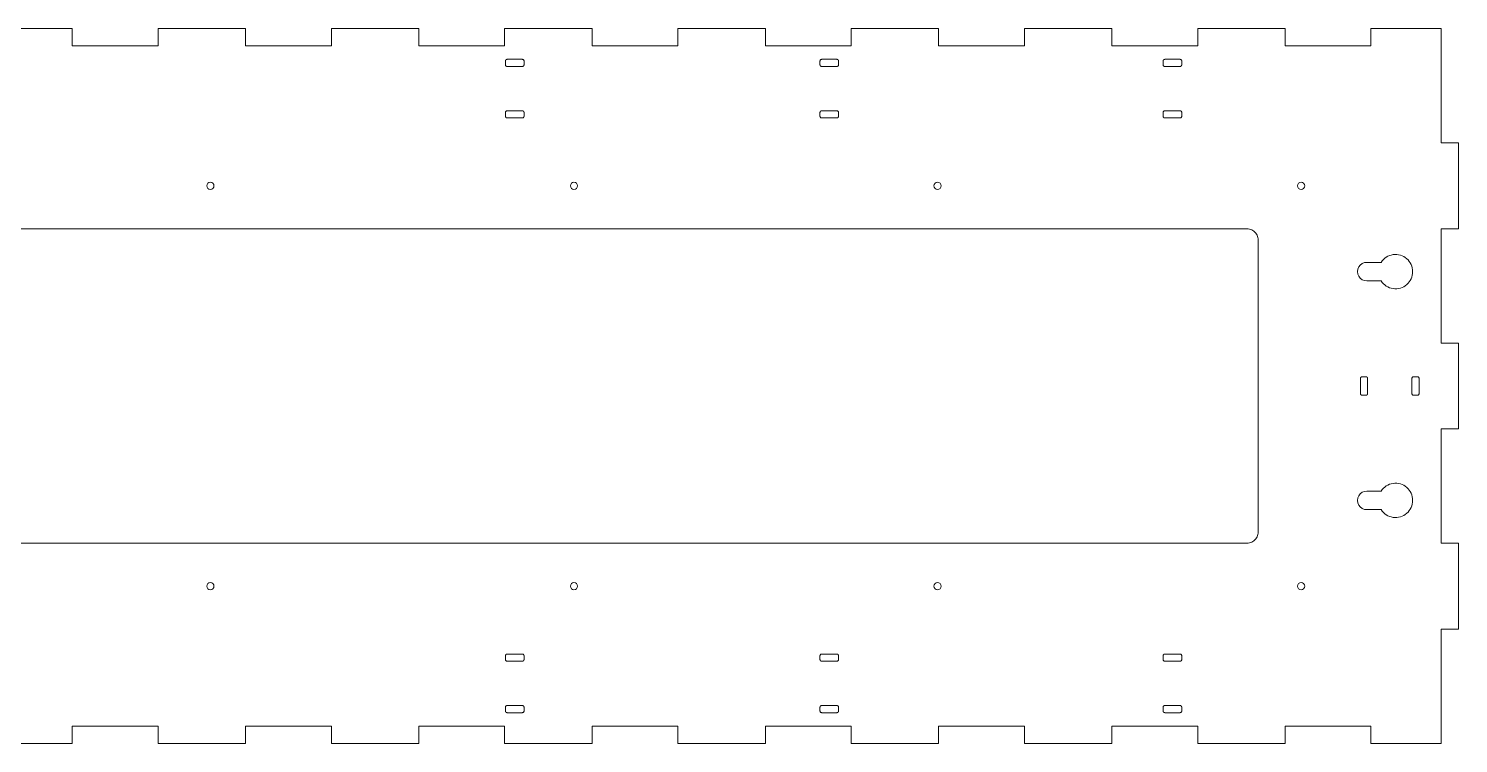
# Model space of a CAD drawing. Header units: millimetres. Extents: x 0 to 3016, y 0 to 1516.
# Drawn here: x 500 to 1000, y 0 to 250 of the extents above; entities that cross this region are included whole.
import ezdxf

# ---------------------------------------------------------------- set-up
doc = ezdxf.new("R2010")
doc.units = ezdxf.units.MM
doc.layers.add('CORTE', color=1, linetype='Continuous', lineweight=0)

msp = doc.modelspace()

# ---------------------------------------------------------------- linework, layer by layer
at = {"layer": 'CORTE'}
for points in [[(484.705882, 0), (515.294118, 0), (515.294118, 6), (545.294118, 6), (545.294118, 0), (575.882353, 0), (575.882353, 6), (605.882353, 6), (605.882353, 0), (636.470588, 0), (636.470588, 6), (666.470588, 6), (666.470588, 0), (697.058824, 0), (697.058824, 6), (727.058824, 6), (727.058824, 0), (757.647059, 0), (757.647059, 6), (787.647059, 6), (787.647059, 0), (818.235294, 0), (818.235294, 6), (848.235294, 6), (848.235294, 0), (878.823529, 0), (878.823529, 6), (908.823529, 6), (908.823529, 0), (939.411765, 0), (939.411765, 6), (969.411765, 6), (969.411765, 0), (994, 0), (994, 0), (994, 40), (1000, 40), (1000, 70), (994, 70), (994, 110), (1000, 110), (1000, 140), (994, 140), (994, 180), (1000, 180), (1000, 210), (994, 210), (994, 250), (969.411765, 250), (969.411765, 244), (939.411765, 244), (939.411765, 250), (908.823529, 250), (908.823529, 244), (878.823529, 244), (878.823529, 250), (848.235294, 250), (848.235294, 244), (818.235294, 244), (818.235294, 250), (787.647059, 250), (787.647059, 244), (757.647059, 244), (757.647059, 250), (727.058824, 250), (727.058824, 244), (697.058824, 244), (697.058824, 250), (666.470588, 250), (666.470588, 244), (636.470588, 244), (636.470588, 250), (605.882353, 250), (605.882353, 244), (575.882353, 244), (575.882353, 250), (545.294118, 250), (545.294118, 244), (515.294118, 244), (515.294118, 250), (484.705882, 250)], [(74, 70), (926, 70), (926.447858, 70.025151), (926.890084, 70.100288), (927.321116, 70.224467), (927.735535, 70.396125), (928.128128, 70.613103), (928.493959, 70.872674), (928.828427, 71.171573), (929.127326, 71.506041), (929.386897, 71.871872), (929.603875, 72.264465), (929.775533, 72.678884), (929.899712, 73.109916), (929.974849, 73.552142), (930, 74), (930, 176), (929.974849, 176.447858), (929.899712, 176.890084), (929.775533, 177.321116), (929.603875, 177.735535), (929.386897, 178.128128), (929.127326, 178.493959), (928.828427, 178.828427), (928.493959, 179.127326), (928.128128, 179.386897), (927.735535, 179.603875), (927.321116, 179.775533), (926.890084, 179.899712), (926.447858, 179.974849), (926, 180), (74, 180)]]:
    msp.add_lwpolyline(points, dxfattribs=at)
for points in [[(673.25, 238.65), (673.246227, 238.717179), (673.234957, 238.783513), (673.21633, 238.848167), (673.190581, 238.91033), (673.158035, 238.969219), (673.119099, 239.024094), (673.074264, 239.074264), (673.024094, 239.119099), (672.969219, 239.158035), (672.91033, 239.190581), (672.848167, 239.21633), (672.783513, 239.234957), (672.717179, 239.246227), (672.65, 239.25), (667.35, 239.25), (667.282821, 239.246227), (667.216487, 239.234957), (667.151833, 239.21633), (667.08967, 239.190581), (667.030781, 239.158035), (666.975906, 239.119099), (666.925736, 239.074264), (666.880901, 239.024094), (666.841965, 238.969219), (666.809419, 238.91033), (666.78367, 238.848167), (666.765043, 238.783513), (666.753773, 238.717179), (666.75, 238.65), (666.75, 237.35), (666.753773, 237.282821), (666.765043, 237.216487), (666.78367, 237.151833), (666.809419, 237.08967), (666.841965, 237.030781), (666.880901, 236.975906), (666.925736, 236.925736), (666.975906, 236.880901), (667.030781, 236.841965), (667.08967, 236.809419), (667.151833, 236.78367), (667.216487, 236.765043), (667.282821, 236.753773), (667.35, 236.75), (672.65, 236.75), (672.717179, 236.753773), (672.783513, 236.765043), (672.848167, 236.78367), (672.91033, 236.809419), (672.969219, 236.841965), (673.024094, 236.880901), (673.074264, 236.925736), (673.119099, 236.975906), (673.158035, 237.030781), (673.190581, 237.08967), (673.21633, 237.151833), (673.234957, 237.216487), (673.246227, 237.282821), (673.25, 237.35)], [(783.25, 238.65), (783.246227, 238.717179), (783.234957, 238.783513), (783.21633, 238.848167), (783.190581, 238.91033), (783.158035, 238.969219), (783.119099, 239.024094), (783.074264, 239.074264), (783.024094, 239.119099), (782.969219, 239.158035), (782.91033, 239.190581), (782.848167, 239.21633), (782.783513, 239.234957), (782.717179, 239.246227), (782.65, 239.25), (777.35, 239.25), (777.282821, 239.246227), (777.216487, 239.234957), (777.151833, 239.21633), (777.08967, 239.190581), (777.030781, 239.158035), (776.975906, 239.119099), (776.925736, 239.074264), (776.880901, 239.024094), (776.841965, 238.969219), (776.809419, 238.91033), (776.78367, 238.848167), (776.765043, 238.783513), (776.753773, 238.717179), (776.75, 238.65), (776.75, 237.35), (776.753773, 237.282821), (776.765043, 237.216487), (776.78367, 237.151833), (776.809419, 237.08967), (776.841965, 237.030781), (776.880901, 236.975906), (776.925736, 236.925736), (776.975906, 236.880901), (777.030781, 236.841965), (777.08967, 236.809419), (777.151833, 236.78367), (777.216487, 236.765043), (777.282821, 236.753773), (777.35, 236.75), (782.65, 236.75), (782.717179, 236.753773), (782.783513, 236.765043), (782.848167, 236.78367), (782.91033, 236.809419), (782.969219, 236.841965), (783.024094, 236.880901), (783.074264, 236.925736), (783.119099, 236.975906), (783.158035, 237.030781), (783.190581, 237.08967), (783.21633, 237.151833), (783.234957, 237.216487), (783.246227, 237.282821), (783.25, 237.35)], [(903.25, 238.65), (903.246227, 238.717179), (903.234957, 238.783513), (903.21633, 238.848167), (903.190581, 238.91033), (903.158035, 238.969219), (903.119099, 239.024094), (903.074264, 239.074264), (903.024094, 239.119099), (902.969219, 239.158035), (902.91033, 239.190581), (902.848167, 239.21633), (902.783513, 239.234957), (902.717179, 239.246227), (902.65, 239.25), (897.35, 239.25), (897.282821, 239.246227), (897.216487, 239.234957), (897.151833, 239.21633), (897.08967, 239.190581), (897.030781, 239.158035), (896.975906, 239.119099), (896.925736, 239.074264), (896.880901, 239.024094), (896.841965, 238.969219), (896.809419, 238.91033), (896.78367, 238.848167), (896.765043, 238.783513), (896.753773, 238.717179), (896.75, 238.65), (896.75, 237.35), (896.753773, 237.282821), (896.765043, 237.216487), (896.78367, 237.151833), (896.809419, 237.08967), (896.841965, 237.030781), (896.880901, 236.975906), (896.925736, 236.925736), (896.975906, 236.880901), (897.030781, 236.841965), (897.08967, 236.809419), (897.151833, 236.78367), (897.216487, 236.765043), (897.282821, 236.753773), (897.35, 236.75), (902.65, 236.75), (902.717179, 236.753773), (902.783513, 236.765043), (902.848167, 236.78367), (902.91033, 236.809419), (902.969219, 236.841965), (903.024094, 236.880901), (903.074264, 236.925736), (903.119099, 236.975906), (903.158035, 237.030781), (903.190581, 237.08967), (903.21633, 237.151833), (903.234957, 237.216487), (903.246227, 237.282821), (903.25, 237.35)], [(673.25, 220.65), (673.246227, 220.717179), (673.234957, 220.783513), (673.21633, 220.848167), (673.190581, 220.91033), (673.158035, 220.969219), (673.119099, 221.024094), (673.074264, 221.074264), (673.024094, 221.119099), (672.969219, 221.158035), (672.91033, 221.190581), (672.848167, 221.21633), (672.783513, 221.234957), (672.717179, 221.246227), (672.65, 221.25), (667.35, 221.25), (667.282821, 221.246227), (667.216487, 221.234957), (667.151833, 221.21633), (667.08967, 221.190581), (667.030781, 221.158035), (666.975906, 221.119099), (666.925736, 221.074264), (666.880901, 221.024094), (666.841965, 220.969219), (666.809419, 220.91033), (666.78367, 220.848167), (666.765043, 220.783513), (666.753773, 220.717179), (666.75, 220.65), (666.75, 219.35), (666.753773, 219.282821), (666.765043, 219.216487), (666.78367, 219.151833), (666.809419, 219.08967), (666.841965, 219.030781), (666.880901, 218.975906), (666.925736, 218.925736), (666.975906, 218.880901), (667.030781, 218.841965), (667.08967, 218.809419), (667.151833, 218.78367), (667.216487, 218.765043), (667.282821, 218.753773), (667.35, 218.75), (672.65, 218.75), (672.717179, 218.753773), (672.783513, 218.765043), (672.848167, 218.78367), (672.91033, 218.809419), (672.969219, 218.841965), (673.024094, 218.880901), (673.074264, 218.925736), (673.119099, 218.975906), (673.158035, 219.030781), (673.190581, 219.08967), (673.21633, 219.151833), (673.234957, 219.216487), (673.246227, 219.282821), (673.25, 219.35)], [(783.25, 220.65), (783.246227, 220.717179), (783.234957, 220.783513), (783.21633, 220.848167), (783.190581, 220.91033), (783.158035, 220.969219), (783.119099, 221.024094), (783.074264, 221.074264), (783.024094, 221.119099), (782.969219, 221.158035), (782.91033, 221.190581), (782.848167, 221.21633), (782.783513, 221.234957), (782.717179, 221.246227), (782.65, 221.25), (777.35, 221.25), (777.282821, 221.246227), (777.216487, 221.234957), (777.151833, 221.21633), (777.08967, 221.190581), (777.030781, 221.158035), (776.975906, 221.119099), (776.925736, 221.074264), (776.880901, 221.024094), (776.841965, 220.969219), (776.809419, 220.91033), (776.78367, 220.848167), (776.765043, 220.783513), (776.753773, 220.717179), (776.75, 220.65), (776.75, 219.35), (776.753773, 219.282821), (776.765043, 219.216487), (776.78367, 219.151833), (776.809419, 219.08967), (776.841965, 219.030781), (776.880901, 218.975906), (776.925736, 218.925736), (776.975906, 218.880901), (777.030781, 218.841965), (777.08967, 218.809419), (777.151833, 218.78367), (777.216487, 218.765043), (777.282821, 218.753773), (777.35, 218.75), (782.65, 218.75), (782.717179, 218.753773), (782.783513, 218.765043), (782.848167, 218.78367), (782.91033, 218.809419), (782.969219, 218.841965), (783.024094, 218.880901), (783.074264, 218.925736), (783.119099, 218.975906), (783.158035, 219.030781), (783.190581, 219.08967), (783.21633, 219.151833), (783.234957, 219.216487), (783.246227, 219.282821), (783.25, 219.35)], [(903.25, 220.65), (903.246227, 220.717179), (903.234957, 220.783513), (903.21633, 220.848167), (903.190581, 220.91033), (903.158035, 220.969219), (903.119099, 221.024094), (903.074264, 221.074264), (903.024094, 221.119099), (902.969219, 221.158035), (902.91033, 221.190581), (902.848167, 221.21633), (902.783513, 221.234957), (902.717179, 221.246227), (902.65, 221.25), (897.35, 221.25), (897.282821, 221.246227), (897.216487, 221.234957), (897.151833, 221.21633), (897.08967, 221.190581), (897.030781, 221.158035), (896.975906, 221.119099), (896.925736, 221.074264), (896.880901, 221.024094), (896.841965, 220.969219), (896.809419, 220.91033), (896.78367, 220.848167), (896.765043, 220.783513), (896.753773, 220.717179), (896.75, 220.65), (896.75, 219.35), (896.753773, 219.282821), (896.765043, 219.216487), (896.78367, 219.151833), (896.809419, 219.08967), (896.841965, 219.030781), (896.880901, 218.975906), (896.925736, 218.925736), (896.975906, 218.880901), (897.030781, 218.841965), (897.08967, 218.809419), (897.151833, 218.78367), (897.216487, 218.765043), (897.282821, 218.753773), (897.35, 218.75), (902.65, 218.75), (902.717179, 218.753773), (902.783513, 218.765043), (902.848167, 218.78367), (902.91033, 218.809419), (902.969219, 218.841965), (903.024094, 218.880901), (903.074264, 218.925736), (903.119099, 218.975906), (903.158035, 219.030781), (903.190581, 219.08967), (903.21633, 219.151833), (903.234957, 219.216487), (903.246227, 219.282821), (903.25, 219.35)], [(972.95644, 168.25), (973.332555, 168.770273), (973.762106, 169.247382), (974.240175, 169.675865), (974.761288, 170.050816), (975.31948, 170.367943), (975.908359, 170.623614), (976.521185, 170.814904), (977.150941, 170.939621), (977.790418, 170.996338), (978.432294, 170.984407), (979.069221, 170.903962), (979.693907, 170.755926), (980.2992, 170.541993), (980.87817, 170.264612), (981.42419, 169.926959), (981.931008, 169.532899), (982.392822, 169.086945), (982.804344, 168.594201), (983.160863, 168.060309), (983.458299, 167.49138), (983.693244, 166.893929), (983.863011, 166.274796), (983.965654, 165.641067), (984, 165), (983.965654, 164.358933), (983.863011, 163.725204), (983.693244, 163.106071), (983.458299, 162.50862), (983.160863, 161.939691), (982.804344, 161.405799), (982.392822, 160.913055), (981.931008, 160.467101), (981.42419, 160.073041), (980.87817, 159.735388), (980.2992, 159.458007), (979.693907, 159.244074), (979.069221, 159.096038), (978.432294, 159.015593), (977.790418, 159.003662), (977.150941, 159.060379), (976.521185, 159.185096), (975.908359, 159.376386), (975.31948, 159.632057), (974.761288, 159.949184), (974.240175, 160.324135), (973.762106, 160.752618), (973.332555, 161.229727), (972.95644, 161.75), (968, 161.75), (968, 161.75), (967.158838, 161.860741), (966.375, 162.185417), (965.701903, 162.701903), (965.185417, 163.375), (964.860741, 164.158838), (964.75, 165), (964.860741, 165.841162), (965.185417, 166.625), (965.701903, 167.298097), (966.375, 167.814583), (967.158838, 168.139259), (968, 168.25), (972.95644, 168.25)], [(968.25, 127.65), (968.246227, 127.717179), (968.234957, 127.783513), (968.21633, 127.848167), (968.190581, 127.91033), (968.158035, 127.969219), (968.119099, 128.024094), (968.074264, 128.074264), (968.024094, 128.119099), (967.969219, 128.158035), (967.91033, 128.190581), (967.848167, 128.21633), (967.783513, 128.234957), (967.717179, 128.246227), (967.65, 128.25), (966.35, 128.25), (966.282821, 128.246227), (966.216487, 128.234957), (966.151833, 128.21633), (966.08967, 128.190581), (966.030781, 128.158035), (965.975906, 128.119099), (965.925736, 128.074264), (965.880901, 128.024094), (965.841965, 127.969219), (965.809419, 127.91033), (965.78367, 127.848167), (965.765043, 127.783513), (965.753773, 127.717179), (965.75, 127.65), (965.75, 122.35), (965.753773, 122.282821), (965.765043, 122.216487), (965.78367, 122.151833), (965.809419, 122.08967), (965.841965, 122.030781), (965.880901, 121.975906), (965.925736, 121.925736), (965.975906, 121.880901), (966.030781, 121.841965), (966.08967, 121.809419), (966.151833, 121.78367), (966.216487, 121.765043), (966.282821, 121.753773), (966.35, 121.75), (967.65, 121.75), (967.717179, 121.753773), (967.783513, 121.765043), (967.848167, 121.78367), (967.91033, 121.809419), (967.969219, 121.841965), (968.024094, 121.880901), (968.074264, 121.925736), (968.119099, 121.975906), (968.158035, 122.030781), (968.190581, 122.08967), (968.21633, 122.151833), (968.234957, 122.216487), (968.246227, 122.282821), (968.25, 122.35)], [(986.25, 127.65), (986.246227, 127.717179), (986.234957, 127.783513), (986.21633, 127.848167), (986.190581, 127.91033), (986.158035, 127.969219), (986.119099, 128.024094), (986.074264, 128.074264), (986.024094, 128.119099), (985.969219, 128.158035), (985.91033, 128.190581), (985.848167, 128.21633), (985.783513, 128.234957), (985.717179, 128.246227), (985.65, 128.25), (984.35, 128.25), (984.282821, 128.246227), (984.216487, 128.234957), (984.151833, 128.21633), (984.08967, 128.190581), (984.030781, 128.158035), (983.975906, 128.119099), (983.925736, 128.074264), (983.880901, 128.024094), (983.841965, 127.969219), (983.809419, 127.91033), (983.78367, 127.848167), (983.765043, 127.783513), (983.753773, 127.717179), (983.75, 127.65), (983.75, 122.35), (983.753773, 122.282821), (983.765043, 122.216487), (983.78367, 122.151833), (983.809419, 122.08967), (983.841965, 122.030781), (983.880901, 121.975906), (983.925736, 121.925736), (983.975906, 121.880901), (984.030781, 121.841965), (984.08967, 121.809419), (984.151833, 121.78367), (984.216487, 121.765043), (984.282821, 121.753773), (984.35, 121.75), (985.65, 121.75), (985.717179, 121.753773), (985.783513, 121.765043), (985.848167, 121.78367), (985.91033, 121.809419), (985.969219, 121.841965), (986.024094, 121.880901), (986.074264, 121.925736), (986.119099, 121.975906), (986.158035, 122.030781), (986.190581, 122.08967), (986.21633, 122.151833), (986.234957, 122.216487), (986.246227, 122.282821), (986.25, 122.35)], [(972.95644, 88.25), (973.332555, 88.770273), (973.762106, 89.247382), (974.240175, 89.675865), (974.761288, 90.050816), (975.31948, 90.367943), (975.908359, 90.623614), (976.521185, 90.814904), (977.150941, 90.939621), (977.790418, 90.996338), (978.432294, 90.984407), (979.069221, 90.903962), (979.693907, 90.755926), (980.2992, 90.541993), (980.87817, 90.264612), (981.42419, 89.926959), (981.931008, 89.532899), (982.392822, 89.086945), (982.804344, 88.594201), (983.160863, 88.060309), (983.458299, 87.49138), (983.693244, 86.893929), (983.863011, 86.274796), (983.965654, 85.641067), (984, 85), (983.965654, 84.358933), (983.863011, 83.725204), (983.693244, 83.106071), (983.458299, 82.50862), (983.160863, 81.939691), (982.804344, 81.405799), (982.392822, 80.913055), (981.931008, 80.467101), (981.42419, 80.073041), (980.87817, 79.735388), (980.2992, 79.458007), (979.693907, 79.244074), (979.069221, 79.096038), (978.432294, 79.015593), (977.790418, 79.003662), (977.150941, 79.060379), (976.521185, 79.185096), (975.908359, 79.376386), (975.31948, 79.632057), (974.761288, 79.949184), (974.240175, 80.324135), (973.762106, 80.752618), (973.332555, 81.229727), (972.95644, 81.75), (968, 81.75), (968, 81.75), (967.158838, 81.860741), (966.375, 82.185417), (965.701903, 82.701903), (965.185417, 83.375), (964.860741, 84.158838), (964.75, 85), (964.860741, 85.841162), (965.185417, 86.625), (965.701903, 87.298097), (966.375, 87.814583), (967.158838, 88.139259), (968, 88.25), (972.95644, 88.25)], [(673.25, 30.65), (673.246227, 30.717179), (673.234957, 30.783513), (673.21633, 30.848167), (673.190581, 30.91033), (673.158035, 30.969219), (673.119099, 31.024094), (673.074264, 31.074264), (673.024094, 31.119099), (672.969219, 31.158035), (672.91033, 31.190581), (672.848167, 31.21633), (672.783513, 31.234957), (672.717179, 31.246227), (672.65, 31.25), (667.35, 31.25), (667.282821, 31.246227), (667.216487, 31.234957), (667.151833, 31.21633), (667.08967, 31.190581), (667.030781, 31.158035), (666.975906, 31.119099), (666.925736, 31.074264), (666.880901, 31.024094), (666.841965, 30.969219), (666.809419, 30.91033), (666.78367, 30.848167), (666.765043, 30.783513), (666.753773, 30.717179), (666.75, 30.65), (666.75, 29.35), (666.753773, 29.282821), (666.765043, 29.216487), (666.78367, 29.151833), (666.809419, 29.08967), (666.841965, 29.030781), (666.880901, 28.975906), (666.925736, 28.925736), (666.975906, 28.880901), (667.030781, 28.841965), (667.08967, 28.809419), (667.151833, 28.78367), (667.216487, 28.765043), (667.282821, 28.753773), (667.35, 28.75), (672.65, 28.75), (672.717179, 28.753773), (672.783513, 28.765043), (672.848167, 28.78367), (672.91033, 28.809419), (672.969219, 28.841965), (673.024094, 28.880901), (673.074264, 28.925736), (673.119099, 28.975906), (673.158035, 29.030781), (673.190581, 29.08967), (673.21633, 29.151833), (673.234957, 29.216487), (673.246227, 29.282821), (673.25, 29.35)], [(783.25, 30.65), (783.246227, 30.717179), (783.234957, 30.783513), (783.21633, 30.848167), (783.190581, 30.91033), (783.158035, 30.969219), (783.119099, 31.024094), (783.074264, 31.074264), (783.024094, 31.119099), (782.969219, 31.158035), (782.91033, 31.190581), (782.848167, 31.21633), (782.783513, 31.234957), (782.717179, 31.246227), (782.65, 31.25), (777.35, 31.25), (777.282821, 31.246227), (777.216487, 31.234957), (777.151833, 31.21633), (777.08967, 31.190581), (777.030781, 31.158035), (776.975906, 31.119099), (776.925736, 31.074264), (776.880901, 31.024094), (776.841965, 30.969219), (776.809419, 30.91033), (776.78367, 30.848167), (776.765043, 30.783513), (776.753773, 30.717179), (776.75, 30.65), (776.75, 29.35), (776.753773, 29.282821), (776.765043, 29.216487), (776.78367, 29.151833), (776.809419, 29.08967), (776.841965, 29.030781), (776.880901, 28.975906), (776.925736, 28.925736), (776.975906, 28.880901), (777.030781, 28.841965), (777.08967, 28.809419), (777.151833, 28.78367), (777.216487, 28.765043), (777.282821, 28.753773), (777.35, 28.75), (782.65, 28.75), (782.717179, 28.753773), (782.783513, 28.765043), (782.848167, 28.78367), (782.91033, 28.809419), (782.969219, 28.841965), (783.024094, 28.880901), (783.074264, 28.925736), (783.119099, 28.975906), (783.158035, 29.030781), (783.190581, 29.08967), (783.21633, 29.151833), (783.234957, 29.216487), (783.246227, 29.282821), (783.25, 29.35)], [(903.25, 30.65), (903.246227, 30.717179), (903.234957, 30.783513), (903.21633, 30.848167), (903.190581, 30.91033), (903.158035, 30.969219), (903.119099, 31.024094), (903.074264, 31.074264), (903.024094, 31.119099), (902.969219, 31.158035), (902.91033, 31.190581), (902.848167, 31.21633), (902.783513, 31.234957), (902.717179, 31.246227), (902.65, 31.25), (897.35, 31.25), (897.282821, 31.246227), (897.216487, 31.234957), (897.151833, 31.21633), (897.08967, 31.190581), (897.030781, 31.158035), (896.975906, 31.119099), (896.925736, 31.074264), (896.880901, 31.024094), (896.841965, 30.969219), (896.809419, 30.91033), (896.78367, 30.848167), (896.765043, 30.783513), (896.753773, 30.717179), (896.75, 30.65), (896.75, 29.35), (896.753773, 29.282821), (896.765043, 29.216487), (896.78367, 29.151833), (896.809419, 29.08967), (896.841965, 29.030781), (896.880901, 28.975906), (896.925736, 28.925736), (896.975906, 28.880901), (897.030781, 28.841965), (897.08967, 28.809419), (897.151833, 28.78367), (897.216487, 28.765043), (897.282821, 28.753773), (897.35, 28.75), (902.65, 28.75), (902.717179, 28.753773), (902.783513, 28.765043), (902.848167, 28.78367), (902.91033, 28.809419), (902.969219, 28.841965), (903.024094, 28.880901), (903.074264, 28.925736), (903.119099, 28.975906), (903.158035, 29.030781), (903.190581, 29.08967), (903.21633, 29.151833), (903.234957, 29.216487), (903.246227, 29.282821), (903.25, 29.35)], [(673.25, 12.65), (673.246227, 12.717179), (673.234957, 12.783513), (673.21633, 12.848167), (673.190581, 12.91033), (673.158035, 12.969219), (673.119099, 13.024094), (673.074264, 13.074264), (673.024094, 13.119099), (672.969219, 13.158035), (672.91033, 13.190581), (672.848167, 13.21633), (672.783513, 13.234957), (672.717179, 13.246227), (672.65, 13.25), (667.35, 13.25), (667.282821, 13.246227), (667.216487, 13.234957), (667.151833, 13.21633), (667.08967, 13.190581), (667.030781, 13.158035), (666.975906, 13.119099), (666.925736, 13.074264), (666.880901, 13.024094), (666.841965, 12.969219), (666.809419, 12.91033), (666.78367, 12.848167), (666.765043, 12.783513), (666.753773, 12.717179), (666.75, 12.65), (666.75, 11.35), (666.753773, 11.282821), (666.765043, 11.216487), (666.78367, 11.151833), (666.809419, 11.08967), (666.841965, 11.030781), (666.880901, 10.975906), (666.925736, 10.925736), (666.975906, 10.880901), (667.030781, 10.841965), (667.08967, 10.809419), (667.151833, 10.78367), (667.216487, 10.765043), (667.282821, 10.753773), (667.35, 10.75), (672.65, 10.75), (672.717179, 10.753773), (672.783513, 10.765043), (672.848167, 10.78367), (672.91033, 10.809419), (672.969219, 10.841965), (673.024094, 10.880901), (673.074264, 10.925736), (673.119099, 10.975906), (673.158035, 11.030781), (673.190581, 11.08967), (673.21633, 11.151833), (673.234957, 11.216487), (673.246227, 11.282821), (673.25, 11.35)], [(783.25, 12.65), (783.246227, 12.717179), (783.234957, 12.783513), (783.21633, 12.848167), (783.190581, 12.91033), (783.158035, 12.969219), (783.119099, 13.024094), (783.074264, 13.074264), (783.024094, 13.119099), (782.969219, 13.158035), (782.91033, 13.190581), (782.848167, 13.21633), (782.783513, 13.234957), (782.717179, 13.246227), (782.65, 13.25), (777.35, 13.25), (777.282821, 13.246227), (777.216487, 13.234957), (777.151833, 13.21633), (777.08967, 13.190581), (777.030781, 13.158035), (776.975906, 13.119099), (776.925736, 13.074264), (776.880901, 13.024094), (776.841965, 12.969219), (776.809419, 12.91033), (776.78367, 12.848167), (776.765043, 12.783513), (776.753773, 12.717179), (776.75, 12.65), (776.75, 11.35), (776.753773, 11.282821), (776.765043, 11.216487), (776.78367, 11.151833), (776.809419, 11.08967), (776.841965, 11.030781), (776.880901, 10.975906), (776.925736, 10.925736), (776.975906, 10.880901), (777.030781, 10.841965), (777.08967, 10.809419), (777.151833, 10.78367), (777.216487, 10.765043), (777.282821, 10.753773), (777.35, 10.75), (782.65, 10.75), (782.717179, 10.753773), (782.783513, 10.765043), (782.848167, 10.78367), (782.91033, 10.809419), (782.969219, 10.841965), (783.024094, 10.880901), (783.074264, 10.925736), (783.119099, 10.975906), (783.158035, 11.030781), (783.190581, 11.08967), (783.21633, 11.151833), (783.234957, 11.216487), (783.246227, 11.282821), (783.25, 11.35)], [(903.25, 12.65), (903.246227, 12.717179), (903.234957, 12.783513), (903.21633, 12.848167), (903.190581, 12.91033), (903.158035, 12.969219), (903.119099, 13.024094), (903.074264, 13.074264), (903.024094, 13.119099), (902.969219, 13.158035), (902.91033, 13.190581), (902.848167, 13.21633), (902.783513, 13.234957), (902.717179, 13.246227), (902.65, 13.25), (897.35, 13.25), (897.282821, 13.246227), (897.216487, 13.234957), (897.151833, 13.21633), (897.08967, 13.190581), (897.030781, 13.158035), (896.975906, 13.119099), (896.925736, 13.074264), (896.880901, 13.024094), (896.841965, 12.969219), (896.809419, 12.91033), (896.78367, 12.848167), (896.765043, 12.783513), (896.753773, 12.717179), (896.75, 12.65), (896.75, 11.35), (896.753773, 11.282821), (896.765043, 11.216487), (896.78367, 11.151833), (896.809419, 11.08967), (896.841965, 11.030781), (896.880901, 10.975906), (896.925736, 10.925736), (896.975906, 10.880901), (897.030781, 10.841965), (897.08967, 10.809419), (897.151833, 10.78367), (897.216487, 10.765043), (897.282821, 10.753773), (897.35, 10.75), (902.65, 10.75), (902.717179, 10.753773), (902.783513, 10.765043), (902.848167, 10.78367), (902.91033, 10.809419), (902.969219, 10.841965), (903.024094, 10.880901), (903.074264, 10.925736), (903.119099, 10.975906), (903.158035, 11.030781), (903.190581, 11.08967), (903.21633, 11.151833), (903.234957, 11.216487), (903.246227, 11.282821), (903.25, 11.35)]]:
    msp.add_lwpolyline(points, close=True, dxfattribs=at)
for centre in [(563.571429, 195), (690.714286, 195), (817.857143, 195), (945, 195), (563.571429, 55), (690.714286, 55), (817.857143, 55), (945, 55)]:
    msp.add_circle(centre, 1.25, dxfattribs=at)

doc.saveas('drawing.dxf')
